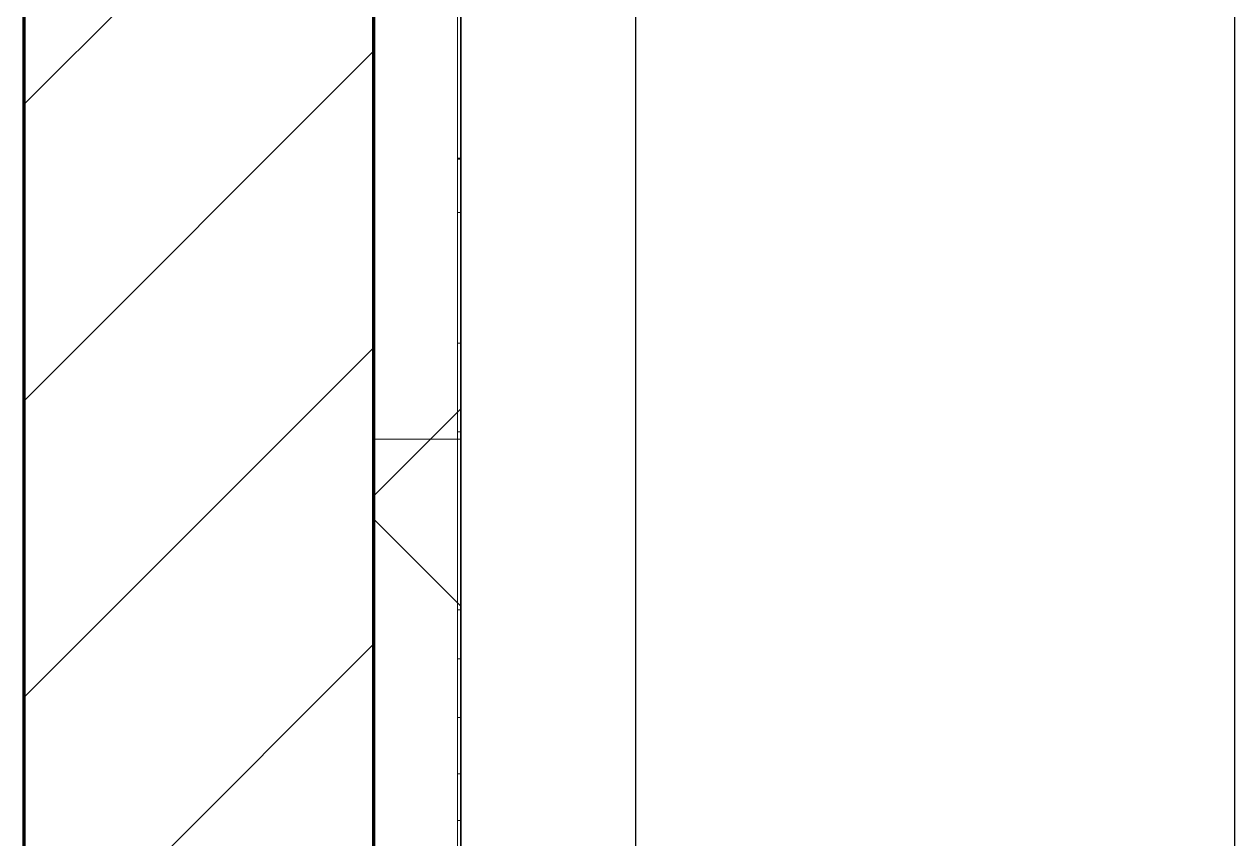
# Model space of a CAD drawing. Header units: millimetres. Extents: x -920231 to -841213, y -17301 to 22361.
# Drawn here: x -871207 to -870514, y 5750 to 6217 of the extents above; entities that cross this region are included whole.
import ezdxf
from ezdxf.xclip import XClip

# ---------------------------------------------------------------- set-up
doc = ezdxf.new("R2010")
doc.units = ezdxf.units.MM
doc.header["$XCLIPFRAME"] = 0
doc.layers.add('000 - WIPEOUT', color=250, linetype='Continuous')
doc.layers.add('A11_ALU.SOLID SHEET', color=2, linetype='Continuous')
for name, color, linetype, lineweight in [('A-GLAZ-CURT', 2, 'Continuous', 9), ('A-WALL', 5, 'Continuous', 35), ('A-WALL-FNSH', 2, 'Continuous', 35), ('A-WALL-PATT', 1, 'Continuous', 35)]:
    doc.layers.add(name, color=color, linetype=linetype, lineweight=lineweight)

# ---------------------------------------------------------------- blocks, each defined once
blk = doc.blocks.new('PPLS-PP19_Custom Tile Pattern - Custom Tile Pattern-V56-4230-01 ENLARGED MULTI-PURPOSE LEVEL - REFLECTED CEILING PLAN - SHEET 1')
at = {"layer": 'A-GLAZ-CURT'}
for p, q in [((34.85, 0), (139.22, 0)), ((139.22, 0), (139.22, -2)), ((170.29, 0), (245.04, 0)), ((170.29, -2), (170.29, 0)), ((195.99, 0), (201.55, 0)), ((201.55, 0), (195.99, 0)), ((202.06, 0), (213.31, 0)), ((213.31, 0), (202.06, 0)), ((230.06, 0), (300, 0)), ((245.04, 0), (245.04, -2)), ((295.8, 0), (300, 0)), ((295.8, -2), (295.8, 0)), ((300, 0), (300, -2)), ((-300, -2), (300, -2)), ((139.22, -2), (34.85, -2)), ((139.77, 0), (139.77, -2)), ((245.04, -2), (170.29, -2)), ((300, -2), (295.8, -2)), ((300, -2), (300, -50)), ((300, -50), (-300, -50))]:
    blk.add_line(p, q, dxfattribs=at)
for points, knots in [([(-36.78, 0), (-32.43, 0), (-19.22, 0), (8.83, 0), (43.36, 0), (70.92, 0), (82.12, 0), (83.66, 0)], [-6191.144455, -6191.144455, -6191.144455, -6191.144455, -5862.463379, -5340.621928, -4573.028122, -4094.177415, -3869.465285, -3869.465285, -3869.465285, -3869.465285]), ([(-30.52, 0), (-27.11, 0), (-17.83, 0), (5.99, 0), (22.06, 0), (37.44, 0), (45.92, 0), (57.76, 0), (64.47, 0), (72.74, 0), (75.22, 0), (76.03, 0), (76.21, 0)], [-2323.618664, -2323.618664, -2323.618664, -2323.618664, -2142.497158, -1716.209403, -1206.526904, -1089.329421, -901.315459, -753.071572, -495.328968, -421.953223, -334.951786, -290.452333, -290.452333, -290.452333, -290.452333]), ([(114.39, 0), (114.2, 0), (112.08, 0), (105.42, 0), (92.38, 0), (85.59, 0), (74.4, 0), (62.26, 0), (51.85, 0), (43.81, 0), (29.53, 0), (20.67, 0), (18.85, 0), (18.16, 0)], [-8148.58938, -8148.58938, -8148.58938, -8148.58938, -8105.191388, -7723.759874, -7531.75727, -7135.649961, -6924.452779, -6738.82075, -6548.303034, -6314.283804, -6135.05769, -5972.647715, -5832.674503, -5832.674503, -5832.674503, -5832.674503]), ([(27.44, 0), (27.9, 0), (29.54, 0), (38.07, 0), (53.39, 0), (71.67, 0), (84.83, 0), (86.01, 0), (92.51, 0), (94.33, 0)], [-5037.309798, -5037.309798, -5037.309798, -5037.309798, -4887.603822, -4705.298446, -4353.683244, -3960.84581, -3759.045785, -3336.541051, -2783.776468, -2783.776468, -2783.776468, -2783.776468]), ([(136.44, 0), (121.66, 0), (86.93, 0), (51.16, 0), (31.18, 0)], [-106.750556, -106.750556, -106.750556, -106.750556, -59.610984, 0, 0, 0, 0]), ([(35.44, 0), (38.84, 0), (49.37, 0), (71.92, 0), (100.57, 0), (116.36, 0), (128.82, 0), (129.02, 0), (129.02, 0)], [-132.734458, -132.734458, -132.734458, -132.734458, -118.513713, -97.899267, -63.759246, -39.050993, -35.895543, -35.445596, -35.445596, -35.445596, -35.445596]), ([(35.47, 0), (37.59, 0), (53.66, 0), (81.9, 0), (107.18, 0), (118.18, 0)], [-396.967405, -396.967405, -396.967405, -396.967405, -390.253598, -346.313304, -311.894639, -311.894639, -311.894639, -311.894639]), ([(76.63, 0), (74.8, 0), (67.65, 0), (53.66, 0), (41.36, 0), (35.48, 0)], [-3095.572228, -3095.572228, -3095.572228, -3095.572228, -2950.589685, -2634.532728, -2321.679171, -2321.679171, -2321.679171, -2321.679171]), ([(70.61, 0), (66.16, 0), (55.8, 0), (43.34, 0), (37.56, 0), (35.49, 0)], [-4647.237329, -4647.237329, -4647.237329, -4647.237329, -4326.416877, -4098.545751, -3969.515219, -3969.515219, -3969.515219, -3969.515219]), ([(168.37, 0), (167.68, 0), (162.47, 0), (147.02, 0), (109.77, 0), (76.86, 0), (57.82, 0), (46.51, 0), (41.18, 0), (36.02, 0), (35.54, 0), (35.54, 0)], [-543.375029, -543.375029, -543.375029, -543.375029, -530.793311, -458.593899, -401.860199, -357.622665, -341.267687, -334.000314, -326.15566, -319.318397, -317.489778, -317.489778, -317.489778, -317.489778]), ([(103.09, 0), (101.08, 0), (86.31, 0), (63.34, 0), (42.89, 0), (35.87, 0), (35.77, 0)], [-375.435014, -375.435014, -375.435014, -375.435014, -369.147452, -330.153101, -307.516438, -307.210272, -307.210272, -307.210272, -307.210272]), ([(36.29, 0), (37.77, 0), (48.82, 0), (64.79, 0), (93.13, 0), (111.19, 0), (118.54, 0)], [-314.598523, -314.598523, -314.598523, -314.598523, -305.899624, -287.17622, -249.500363, -204.680452, -204.680452, -204.680452, -204.680452]), ([(76.22, 0), (75.58, 0), (73.64, 0), (71.05, 0), (70.61, 0)], [-193.634889, -193.634889, -193.634889, -193.634889, -31.537676, 0, 0, 0, 0]), ([(94.4, 0), (94.4, 0), (94.64, 0), (99.11, 0), (108.66, 0), (115.03, 0), (118.52, 0)], [-2348.345796, -2348.345796, -2348.345796, -2348.345796, -2310.419338, -2233.599744, -2052.234781, -1857.866577, -1857.866577, -1857.866577, -1857.866577]), ([(129.02, 0), (129, 0), (124.41, 0), (122.35, 0), (114.96, 0), (108.04, 0), (103.09, 0)], [-35.354907, -35.354907, -35.354907, -35.354907, -31.430235, -22.807238, -15.488593, 0, 0, 0, 0]), ([(117.36, 0), (116.15, 0), (113.75, 0), (111.98, 0), (105.66, 0), (105.23, 0), (105.23, 0)], [-9349.434131, -9349.434131, -9349.434131, -9349.434131, -9220.200448, -9012.77275, -8966.157302, -8929.495943, -8929.495943, -8929.495943, -8929.495943]), ([(105.26, 0), (105.52, 0), (111.01, 0), (112.65, 0), (113.59, 0)], [-8920.561005, -8920.561005, -8920.561005, -8920.561005, -8814.835624, -8577.462505, -8577.462505, -8577.462505, -8577.462505]), ([(157.9, 0), (156.77, 0), (151.67, 0), (143.29, 0), (134.04, 0), (126.24, 0), (121.35, 0), (119.14, 0), (118.41, 0)], [-10292.955006, -10292.955006, -10292.955006, -10292.955006, -10098.273015, -9847.788484, -9677.714971, -9567.007022, -9453.21225, -9384.517595, -9384.517595, -9384.517595, -9384.517595]), ([(118.52, 0), (124.97, 0), (131.64, 0), (138.28, 0), (138.53, 0)], [-311.543982, -311.543982, -311.543982, -311.543982, -291.370682, -290.5735, -290.5735, -290.5735, -290.5735]), ([(118.63, 0), (118.86, 0), (124.72, 0), (139.94, 0), (163.31, 0), (185.23, 0), (193.62, 0), (194.69, 0), (194.79, 0)], [-1855.850978, -1855.850978, -1855.850978, -1855.850978, -1843.028543, -1530.39897, -1095.004608, -529.74427, -295.064701, -265.121568, -265.121568, -265.121568, -265.121568]), ([(118.92, 0), (120.4, 0), (128.19, 0), (132.42, 0), (134.6, 0)], [-203.900213, -203.900213, -203.900213, -203.900213, -194.761443, -152.241002, -152.241002, -152.241002, -152.241002]), ([(193.8, 0), (193.33, 0), (190.11, 0), (183.13, 0), (171, 0), (161.95, 0), (161.28, 0), (158.35, 0), (157.85, 0), (157.77, 0)], [-11665.349007, -11665.349007, -11665.349007, -11665.349007, -11565.880756, -11105.624034, -10839.086983, -10768.332124, -10666.779182, -10580.760289, -10550.278881, -10550.278881, -10550.278881, -10550.278881]), ([(300, 0), (286.53, 0), (254.22, 0), (207.11, 0), (177.41, 0), (159.34, 0), (158.33, 0), (158.3, 0)], [-285.253232, -285.253232, -285.253232, -285.253232, -244.693688, -187.987675, -143.776725, -129.632772, -123.352749, -123.352749, -123.352749, -123.352749]), ([(159.07, 0), (159.13, 0), (160.84, 0), (165.21, 0), (174.15, 0), (185.98, 0), (208.82, 0), (219.42, 0), (230.06, 0)], [-115.643202, -115.643202, -115.643202, -115.643202, -114.681583, -87.660824, -65.295536, -41.623857, -24.459831, 0, 0, 0, 0]), ([(201.58, 0), (197.3, 0), (186.29, 0), (175.3, 0), (169.49, 0)], [-180.162493, -180.162493, -180.162493, -180.162493, -162.427601, -142.916156, -142.916156, -142.916156, -142.916156]), ([(170.29, 0), (170.39, 0), (171.48, 0), (172.17, 0), (172.45, 0)], [-59.471458, -59.471458, -59.471458, -59.471458, -56.742688, -29.735729, -29.735729, -29.735729, -29.735729]), ([(172.07, 0), (177.66, 0), (187.87, 0), (201.08, 0), (207.47, 0), (213.96, 0), (215.11, 0)], [-255.364076, -255.364076, -255.364076, -255.364076, -237.955587, -223.92608, -215.862851, -208.75215, -208.75215, -208.75215, -208.75215]), ([(215.22, 0), (214.62, 0), (210.55, 0), (206.83, 0), (202.71, 0), (201.75, 0)], [-203.825446, -203.825446, -203.825446, -203.825446, -198.527383, -184.406837, -180.398796, -180.398796, -180.398796, -180.398796]), ([(300, 0), (288.22, 0), (262, 0), (230.48, 0), (220, 0), (219.04, 0)], [-12528.858583, -12528.858583, -12528.858583, -12528.858583, -11905.454923, -11162.864862, -10859.773777, -10859.773777, -10859.773777, -10859.773777]), ([(219.84, 0), (220.8, 0), (227.72, 0), (240.28, 0), (245.04, 0)], [-10674.31991, -10674.31991, -10674.31991, -10674.31991, -10511.382485, -9932.504441, -9932.504441, -9932.504441, -9932.504441]), ([(284.78, 0), (284.83, 0), (285.23, 0), (287.47, 0), (293.59, 0), (297.76, 0), (300, 0)], [-4096.535135, -4096.535135, -4096.535135, -4096.535135, -4053.389046, -3959.664717, -3862.421465, -3746.95702, -3746.95702, -3746.95702, -3746.95702]), ([(295.8, 0), (294.18, 0), (290.94, 0), (286.68, 0), (285.79, 0)], [-4679.165325, -4679.165325, -4679.165325, -4679.165325, -4358.271401, -4213.061173, -4213.061173, -4213.061173, -4213.061173])]:
    blk.add_open_spline(points, degree=3, knots=knots, dxfattribs=at)
for points in [[(80.35, 0), (79.57, 0), (78.27, 0), (76.63, 0)], [(84.06, 0), (83.48, 0), (82.41, 0), (81.72, 0)], [(195.11, 0), (194.91, 0), (194.44, 0), (193.8, 0)]]:
    blk.add_open_spline(points, degree=3, dxfattribs=at)
blk = doc.blocks.new('PPLS-PP19_Custom Tile Pattern - Custom Tile Pattern-V57-4230-01 ENLARGED MULTI-PURPOSE LEVEL - REFLECTED CEILING PLAN - SHEET 1')
at = {"layer": 'A-GLAZ-CURT'}
for p, q in [((-300, 0), (-202.31, 0)), ((-300, -2), (-300, 0)), ((-293.07, 0), (-275.75, 0)), ((-275.75, 0), (-293.07, 0)), ((-222.32, 0), (-205, 0)), ((-205, 0), (-222.32, 0)), ((-202.31, 0), (-202.31, -2)), ((-174.21, 0), (-140.66, 0)), ((-174.21, -2), (-174.21, 0)), ((-140.66, 0), (-140.66, -2)), ((-108.4, 0), (-81.66, 0)), ((-108.4, -2), (-108.4, 0)), ((-81.66, 0), (-81.66, -2)), ((-300, -2), (300, -2)), ((-300, -50), (-300, -2)), ((-202.31, -2), (-300, -2)), ((-140.66, -2), (-174.21, -2)), ((-81.66, -2), (-108.4, -2)), ((300, -50), (-300, -50))]:
    blk.add_line(p, q, dxfattribs=at)
at = {"layer": 'A-GLAZ-CURT', "flags": 128}
for points in [[(-300, 0), (-291.7, 0), (-283.58, 0), (-275.62, 0), (-267.8, 0), (-260.12, 0), (-252.56, 0), (-245.12, 0), (-237.77, 0), (-230.5, 0), (-223.32, 0), (-216.2, 0), (-209.18, 0), (-202.31, 0)], [(-232.95, 0), (-239.91, 0), (-247.01, 0), (-254.25, 0), (-261.61, 0), (-269.09, 0), (-276.68, 0), (-284.36, 0), (-292.14, 0), (-300, 0)], [(-174.21, 0), (-178.96, 0), (-183.97, 0), (-189.27, 0), (-194.85, 0), (-200.68, 0), (-206.74, 0), (-213.02, 0), (-219.49, 0), (-226.14, 0), (-232.33, 0)]]:
    blk.add_lwpolyline(points, dxfattribs=at)
at = {"layer": 'A-GLAZ-CURT'}
for points, knots in [([(-300, 0), (-284.65, 0), (-261.02, 0), (-239.92, 0), (-232.56, 0)], [-5323.127839, -5323.127839, -5323.127839, -5323.127839, -4502.809032, -4034.355597, -4034.355597, -4034.355597, -4034.355597]), ([(-149.92, 0), (-169.16, 0), (-209.58, 0), (-262.56, 0), (-294.48, 0), (-300, 0)], [-16711.076356, -16711.076356, -16711.076356, -16711.076356, -15131.813646, -13729.592194, -13439.944408, -13439.944408, -13439.944408, -13439.944408]), ([(-232.5, 0), (-233.85, 0), (-241.18, 0), (-255.22, 0), (-262.59, 0), (-264.9, 0), (-265.4, 0)], [-929.75382, -929.75382, -929.75382, -929.75382, -858.079193, -543.655514, -208.940337, 0, 0, 0, 0]), ([(-258.6, 0), (-257.91, 0), (-254.26, 0), (-244.64, 0), (-236.2, 0), (-232.33, 0)], [-5722.54675, -5722.54675, -5722.54675, -5722.54675, -5657.471696, -5413.335975, -5201.217756, -5201.217756, -5201.217756, -5201.217756]), ([(-232.33, 0), (-211.44, 0), (-178.68, 0), (-151.15, 0), (-140.66, 0)], [-4029.541692, -4029.541692, -4029.541692, -4029.541692, -2700.551212, -1671.606487, -1671.606487, -1671.606487, -1671.606487]), ([(-150.23, 0), (-150.53, 0), (-152.59, 0), (-158.72, 0), (-174.02, 0), (-185.59, 0), (-208.23, 0), (-223.49, 0), (-232.33, 0)], [-2523.617513, -2523.617513, -2523.617513, -2523.617513, -2477.344047, -2237.412286, -2029.680487, -1755.085331, -1400.429864, -932.625915, -932.625915, -932.625915, -932.625915]), ([(-232.31, 0), (-231.42, 0), (-229.52, 0), (-225.3, 0), (-223.63, 0)], [-341.455981, -341.455981, -341.455981, -341.455981, -119.536984, 0, 0, 0, 0]), ([(-149.6, 0), (-152.69, 0), (-162.6, 0), (-177.91, 0), (-199.46, 0), (-216.65, 0), (-229.01, 0), (-231.22, 0), (-231.73, 0)], [-2276.373206, -2276.373206, -2276.373206, -2276.373206, -2113.765672, -1763.376603, -1422.553702, -978.033455, -846.069444, -796.730622, -796.730622, -796.730622, -796.730622]), ([(-231.44, 0), (-228.39, 0), (-222.05, 0), (-213.1, 0), (-200.2, 0), (-185.8, 0), (-171.77, 0), (-158.7, 0), (-157.22, 0)], [-5184.857794, -5184.857794, -5184.857794, -5184.857794, -5017.494783, -4832.723979, -4666.091899, -4349.945572, -4000.813434, -3840.635403, -3840.635403, -3840.635403, -3840.635403]), ([(-223.63, 0), (-219.39, 0), (-206.17, 0), (-188.58, 0), (-169.02, 0), (-152.12, 0), (-136.84, 0), (-127.33, 0), (-124.19, 0), (-123.43, 0), (-123.28, 0)], [-5463.295695, -5463.295695, -5463.295695, -5463.295695, -5161.076232, -4739.070012, -4465.409639, -4149.119819, -3839.893365, -3647.167523, -3488.92562, -3439.852845, -3439.852845, -3439.852845, -3439.852845]), ([(-118.78, 0), (-121.86, 0), (-126.28, 0), (-136.96, 0), (-147.46, 0), (-150.03, 0), (-150.57, 0)], [-5938.474035, -5938.474035, -5938.474035, -5938.474035, -5700.061948, -5508.838257, -5298.784692, -5196.16478, -5196.16478, -5196.16478, -5196.16478]), ([(-108.4, 0), (-116.54, 0), (-129.77, 0), (-144.33, 0), (-149.28, 0)], [-17961.803277, -17961.803277, -17961.803277, -17961.803277, -17136.203329, -16728.490221, -16728.490221, -16728.490221, -16728.490221]), ([(-133.82, 0), (-135.51, 0), (-137.8, 0), (-146.18, 0), (-148.76, 0), (-149.27, 0)], [-2731.647847, -2731.647847, -2731.647847, -2731.647847, -2418.507304, -2308.929706, -2282.094223, -2282.094223, -2282.094223, -2282.094223]), ([(-66.23, 0), (-70.72, 0), (-84.1, 0), (-110.94, 0), (-130.52, 0), (-147.74, 0), (-149.07, 0)], [-7780.75615, -7780.75615, -7780.75615, -7780.75615, -7508.296369, -7004.680444, -6449.282163, -6277.220794, -6277.220794, -6277.220794, -6277.220794]), ([(-148.61, 0), (-146.67, 0), (-141.78, 0), (-127.26, 0), (-107.3, 0), (-90.42, 0), (-75.26, 0), (-68.41, 0), (-65.12, 0), (-63.63, 0)], [-4825.010153, -4825.010153, -4825.010153, -4825.010153, -4440.880425, -4054.690705, -3793.097032, -3402.597032, -3144.956779, -3050.982048, -2969.237017, -2969.237017, -2969.237017, -2969.237017]), ([(-137.88, 0), (-140.56, 0), (-145.87, 0), (-147.22, 0), (-148.24, 0)], [-3187.727384, -3187.727384, -3187.727384, -3187.727384, -2919.378265, -2656.439487, -2656.439487, -2656.439487, -2656.439487]), ([(-148.23, 0), (-146.94, 0), (-140.15, 0), (-137.28, 0), (-133.93, 0), (-128.78, 0), (-126.5, 0)], [-6162.058746, -6162.058746, -6162.058746, -6162.058746, -6017.569127, -5560.701257, -5364.112219, -5231.017328, -5231.017328, -5231.017328, -5231.017328]), ([(-148.14, 0), (-148.02, 0), (-145.93, 0), (-143.57, 0), (-138.62, 0)], [-3379.759155, -3379.759155, -3379.759155, -3379.759155, -3371.022232, -3227.460399, -3227.460399, -3227.460399, -3227.460399]), ([(-86.16, 0), (-91.37, 0), (-104.13, 0), (-122.65, 0), (-139.03, 0), (-146.11, 0), (-146.95, 0)], [-1681.3698, -1681.3698, -1681.3698, -1681.3698, -1374.161226, -945.742622, -741.901385, -489.130243, -489.130243, -489.130243, -489.130243]), ([(-146.69, 0), (-146.59, 0), (-145.49, 0), (-135.69, 0), (-128.29, 0), (-125.15, 0)], [-420.34245, -420.34245, -420.34245, -420.34245, -406.956646, -290.263673, 0, 0, 0, 0]), ([(-134.24, 0), (-133.42, 0), (-130.43, 0), (-117.33, 0), (-95.54, 0), (-84.96, 0), (-81.66, 0)], [-7671.276312, -7671.276312, -7671.276312, -7671.276312, -7293.749979, -6839.55839, -6236.997189, -5931.848349, -5931.848349, -5931.848349, -5931.848349]), ([(-127.41, 0), (-131.63, 0), (-133.13, 0), (-134.06, 0), (-134.11, 0)], [-8540.990293, -8540.990293, -8540.990293, -8540.990293, -8266.114998, -8251.085632, -8251.085632, -8251.085632, -8251.085632]), ([(-120.13, 0), (-120.14, 0), (-120.24, 0), (-121.3, 0), (-129.25, 0), (-133.82, 0)], [-2933.992132, -2933.992132, -2933.992132, -2933.992132, -2920.575025, -2840.280255, -2731.647847, -2731.647847, -2731.647847, -2731.647847]), ([(-113.44, 0), (-113.46, 0), (-114.06, 0), (-119.73, 0), (-125.43, 0), (-127.03, 0), (-127.41, 0)], [-323.250712, -323.250712, -323.250712, -323.250712, -282.672656, -98.539552, -24.539552, 0, 0, 0, 0]), ([(-126.5, 0), (-122.44, 0), (-108.71, 0), (-88.51, 0), (-72.74, 0), (-66.59, 0)], [-5231.017328, -5231.017328, -5231.017328, -5231.017328, -4994.692869, -4542.524482, -4110.085044, -4110.085044, -4110.085044, -4110.085044]), ([(-125.15, 0), (-124.93, 0), (-121.96, 0), (-113.01, 0), (-98.9, 0), (-85.29, 0), (-72.24, 0), (-66.81, 0), (-66.09, 0)], [-3362.7396, -3362.7396, -3362.7396, -3362.7396, -3342.215224, -3074.362186, -2902.289527, -2605.247022, -2322.099534, -2269.277268, -2269.277268, -2269.277268, -2269.277268]), ([(-122.08, 0), (-122.01, 0), (-121.69, 0), (-121.2, 0), (-120.88, 0)], [-3136.336417, -3136.336417, -3136.336417, -3136.336417, -3110.304437, -3035.164275, -3035.164275, -3035.164275, -3035.164275]), ([(-36.33, 0), (-36.43, 0), (-37.27, 0), (-45.02, 0), (-46.13, 0), (-60.59, 0), (-81.23, 0), (-99.51, 0), (-114.02, 0), (-117.28, 0), (-118.78, 0)], [-1855.773136, -1855.773136, -1855.773136, -1855.773136, -1810.870157, -1672.078046, -1405.135169, -1060.00838, -740.068933, -229.489605, -116.330425, 0, 0, 0, 0]), ([(-117.69, 0), (-117.06, 0), (-114.75, 0), (-113.43, 0), (-113.43, 0)], [-808.126779, -808.126779, -808.126779, -808.126779, -394.672656, -330.797262, -330.797262, -330.797262, -330.797262]), ([(-63.81, 0), (-70.01, 0), (-86.35, 0), (-107.8, 0), (-116.79, 0), (-117.66, 0)], [-2747.631049, -2747.631049, -2747.631049, -2747.631049, -2193.204658, -1433.981041, -969.752135, -969.752135, -969.752135, -969.752135]), ([(-115.82, 0), (-114.96, 0), (-110.41, 0), (-96.78, 0), (-71.33, 0), (-42.53, 0), (-12.78, 0), (4.23, 0), (9.64, 0), (10.14, 0), (10.18, 0)], [-5724.064692, -5724.064692, -5724.064692, -5724.064692, -5430.283136, -5103.229623, -4799.173296, -4065.652676, -3589.737505, -3285.047089, -3066.359526, -3044.715262, -3044.715262, -3044.715262, -3044.715262]), ([(9.32, 0), (9.08, 0), (7.65, 0), (2.57, 0), (-12.23, 0), (-25.64, 0), (-40, 0), (-56.24, 0), (-75.59, 0), (-94, 0), (-112.01, 0), (-114.94, 0), (-115.63, 0)], [-2922.926651, -2922.926651, -2922.926651, -2922.926651, -2882.788014, -2720.818881, -2518.50168, -2125.455881, -1792.521578, -1466.981642, -1208.454564, -789.402658, -501.969187, -243.577221, -243.577221, -243.577221, -243.577221]), ([(-66.13, 0), (-67.16, 0), (-73.97, 0), (-80.63, 0), (-86.16, 0)], [-2082.796275, -2082.796275, -2082.796275, -2082.796275, -2007.031671, -1681.3698, -1681.3698, -1681.3698, -1681.3698]), ([(-66.33, 0), (-66.57, 0), (-72.84, 0), (-77.83, 0), (-82.66, 0), (-83.28, 0), (-83.28, 0)], [-2020.680505, -2020.680505, -2020.680505, -2020.680505, -2006.592567, -1646.621388, -1424.436217, -1393.971743, -1393.971743, -1393.971743, -1393.971743]), ([(-83.28, 0), (-83.28, 0), (-82.91, 0), (-76.14, 0), (-70.89, 0), (-67.35, 0)], [-1393.4169, -1393.4169, -1393.4169, -1393.4169, -1353.722004, -1274.333717, -1073.56893, -1073.56893, -1073.56893, -1073.56893])]:
    blk.add_open_spline(points, degree=3, knots=knots, dxfattribs=at)
for points in [[(-232.58, 0), (-233.27, 0), (-233.72, 0), (-234, 0)], [(-152.35, 0), (-151.53, 0), (-150.63, 0), (-149.65, 0)]]:
    blk.add_open_spline(points, degree=3, dxfattribs=at)
blk = doc.blocks.new('*U1836')
blk.add_wipeout([(875, 250), (875, 593), (-875, 593), (-875, 250)]).dxf.layer = '000 - WIPEOUT'
at = {"layer": 'A11_ALU.SOLID SHEET', "color": 0}
blk.add_lwpolyline([(875, 250), (875, 593), (-875, 593), (-875, 250)], close=True, dxfattribs=at)
at = {"layer": 'Defpoints'}
blk.add_point((0, 400), dxfattribs=at)
blk = doc.blocks.new('*U1969')
at = {"layer": 'A11_ALU.SOLID SHEET', "color": 0, "linetype": 'ByBlock', "rotation": 90}
blk.add_blockref('*U1836', (-125582, 2620), dxfattribs=at)

msp = doc.modelspace()

# ---------------------------------------------------------------- block references
ref = msp.add_blockref('*U1969', (-744682.37, 3579.02))
XClip(ref).set_block_clipping_path([(-170955.001718735, -20880.0077451951), (-101425.4223389953, 14393.0014498747)])

# ---------------------------------------------------------------- next in the draw order: hatches: boundary and pattern name
at = {"layer": 'A-WALL-PATT', "lineweight": 9}
h = msp.add_hatch(dxfattribs=at)
h.set_pattern_fill('FP_2', color=256, style=0, pattern_type=2)
h.set_pattern_definition([(45, (0, 0), (-84.852814, 84.852814), [])])
h.paths.add_polyline_path([(-871207.37, 4079.02), (-871007.37, 4079.02), (-871007.37, 9737.02), (-871207.37, 9737.02), (-871207.37, 5080.87)])
h = msp.add_hatch(dxfattribs=at)
h.set_pattern_fill('FP_3', color=256, style=0, pattern_type=2)
h.set_pattern_definition([(45, (0, 0), (-212.13203, 212.13203), []), (135, (0, 0), (-212.13203, -212.13203), [])])
h.paths.add_polyline_path([(-870957.37, 4129.02), (-870957.37, 9537.02), (-871007.37, 9537.02), (-871007.37, 4129.02)])

# ---------------------------------------------------------------- next in the draw order: linework, layer by layer
at = {"layer": 'A-WALL', "color": 7, "lineweight": 70}
for p, q in [((-871207.37, 4079.02), (-871207.37, 9737.02)), ((-871007.37, 9537.02), (-871007.37, 4129.02))]:
    msp.add_line(p, q, dxfattribs=at)
at = {"layer": 'A-WALL-FNSH', "color": 250}
for p, q in [((-871007.37, 4129.02), (-871007.37, 9537.02)), ((-870957.37, 9537.02), (-870957.37, 4129.02))]:
    msp.add_line(p, q, dxfattribs=at)

# ---------------------------------------------------------------- next in the draw order: block references
at = {"layer": 'A-GLAZ-CURT', "rotation": 270}
for name, p in [('PPLS-PP19_Custom Tile Pattern - Custom Tile Pattern-V56-4230-01 ENLARGED MULTI-PURPOSE LEVEL - REFLECTED CEILING PLAN - SHEET 1', (-870957.37, 6279.02)), ('PPLS-PP19_Custom Tile Pattern - Custom Tile Pattern-V57-4230-01 ENLARGED MULTI-PURPOSE LEVEL - REFLECTED CEILING PLAN - SHEET 1', (-870957.37, 5679.02))]:
    msp.add_blockref(name, p, dxfattribs=at)

doc.saveas('drawing.dxf')
